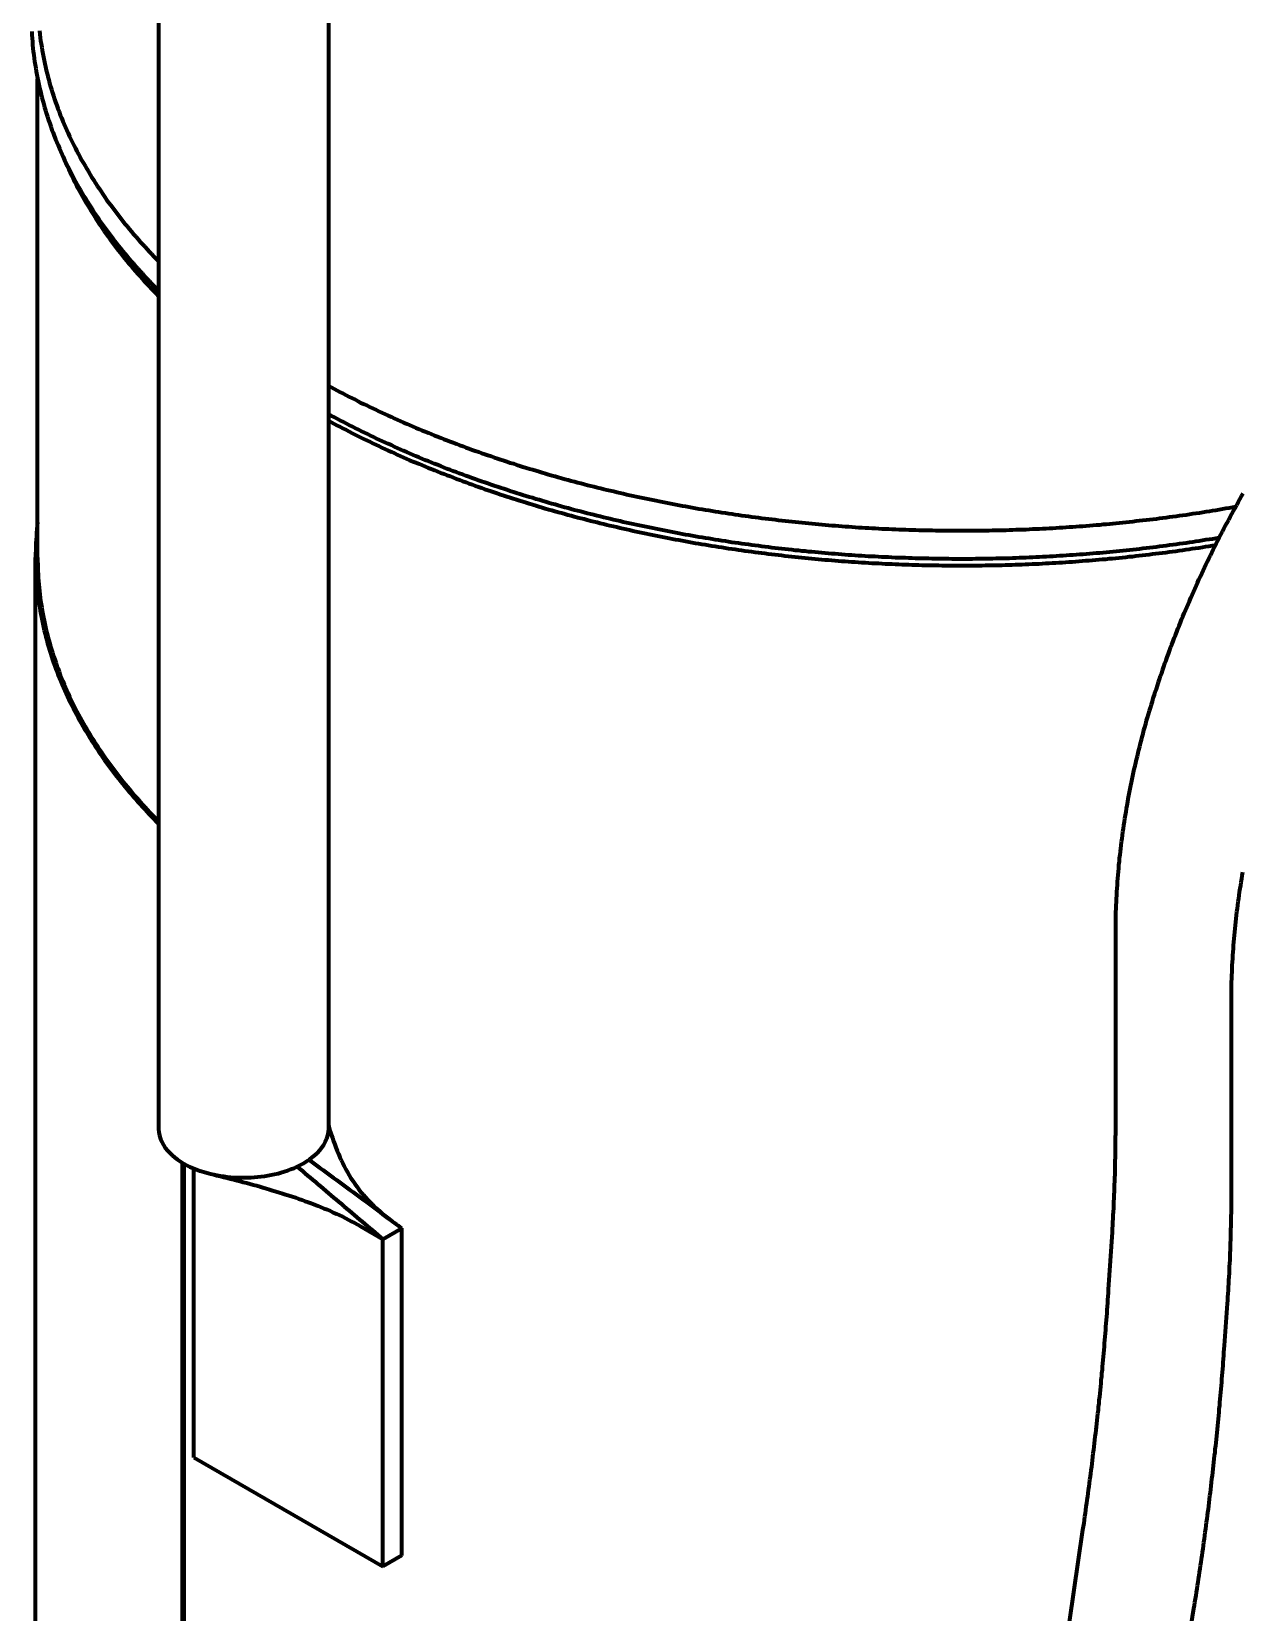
# Model space of a CAD drawing. Header units: millimetres. Extents: x 0 to 2208, y 0 to 420.
# Drawn here: x 181.02 to 190.08, y 65.46 to 77.29 of the extents above; entities that cross this region are included whole.
import ezdxf

# ---------------------------------------------------------------- set-up
doc = ezdxf.new("R2010")
doc.units = ezdxf.units.MM
doc.layers.add('01-VISIBLE', color=7, linetype='CONTINUOUS', lineweight=70)

msp = doc.modelspace()

# ---------------------------------------------------------------- linework, layer by layer
at = {"layer": '01-VISIBLE'}
for p, q in [((181.974, 85.786), (181.974, 69.083)), ((183.244, 85.786), (183.244, 69.083)), ((181.068, 73.357), (181.068, 76.939)), ((181.053, 64.767), (181.053, 73.357)), ((189.135, 69.072), (189.135, 70.557)), ((190.001, 68.609), (190.001, 70.057)), ((182.152, 62.605), (182.152, 68.829)), ((182.165, 62.61), (182.165, 68.821)), ((182.237, 66.624), (182.237, 68.786)), ((183.484, 68.353), (183.652, 68.257)), ((183.652, 68.257), (183.793, 68.338)), ((183.652, 65.807), (183.652, 68.257)), ((183.793, 65.889), (183.793, 68.338)), ((189.082, 67.879), (189.11, 68.31)), ((189.949, 67.462), (189.971, 67.774)), ((182.237, 66.624), (183.652, 65.807)), ((188.613, 64.198), (188.89, 66.081)), ((183.793, 65.889), (183.652, 65.807)), ((189.436, 63.713), (189.72, 65.492))]:
    msp.add_line(p, q, dxfattribs=at)
for points in [[(181.024, 77.293), (181.025, 77.268), (181.027, 77.243), (181.029, 77.218), (181.031, 77.193), (181.033, 77.168), (181.036, 77.143), (181.039, 77.119), (181.042, 77.094), (181.046, 77.069), (181.05, 77.044), (181.054, 77.019), (181.058, 76.995), (181.062, 76.97), (181.067, 76.945), (181.072, 76.921), (181.077, 76.896), (181.083, 76.872), (181.089, 76.847), (181.095, 76.823), (181.101, 76.799), (181.107, 76.774), (181.114, 76.75), (181.121, 76.726), (181.128, 76.702), (181.135, 76.678), (181.143, 76.654), (181.151, 76.63), (181.159, 76.606), (181.167, 76.583), (181.176, 76.559), (181.185, 76.536), (181.193, 76.512), (181.203, 76.489), (181.212, 76.466), (181.222, 76.442), (181.231, 76.419), (181.241, 76.396), (181.252, 76.373), (181.262, 76.351), (181.273, 76.328), (181.283, 76.305), (181.294, 76.283), (181.306, 76.26), (181.317, 76.238), (181.329, 76.215), (181.34, 76.193), (181.352, 76.171), (181.364, 76.149), (181.377, 76.127), (181.389, 76.106), (181.402, 76.084), (181.415, 76.062), (181.428, 76.041), (181.441, 76.02), (181.454, 75.998), (181.468, 75.977), (181.481, 75.956), (181.495, 75.935), (181.509, 75.914), (181.523, 75.894), (181.537, 75.873), (181.552, 75.852), (181.566, 75.832), (181.581, 75.812), (181.596, 75.791), (181.611, 75.771), (181.626, 75.751), (181.641, 75.731), (181.657, 75.712), (181.672, 75.692), (181.688, 75.672), (181.704, 75.653), (181.72, 75.633), (181.736, 75.614), (181.752, 75.595), (181.768, 75.576), (181.785, 75.557), (181.802, 75.538), (181.818, 75.52), (181.835, 75.501), (181.852, 75.482), (181.869, 75.464), (181.886, 75.446), (181.903, 75.427), (181.921, 75.409), (181.938, 75.391), (181.956, 75.373), (181.974, 75.356)], [(181.082, 77.3), (181.085, 77.275), (181.088, 77.25), (181.091, 77.225), (181.095, 77.201), (181.099, 77.176), (181.103, 77.151), (181.107, 77.127), (181.112, 77.102), (181.117, 77.077), (181.122, 77.053), (181.127, 77.029), (181.133, 77.004), (181.139, 76.98), (181.145, 76.956), (181.152, 76.931), (181.158, 76.907), (181.165, 76.883), (181.172, 76.859), (181.18, 76.835), (181.188, 76.812), (181.195, 76.788), (181.203, 76.764), (181.212, 76.741), (181.22, 76.717), (181.229, 76.694), (181.238, 76.67), (181.247, 76.647), (181.257, 76.624), (181.266, 76.601), (181.276, 76.578), (181.286, 76.555), (181.297, 76.532), (181.307, 76.509), (181.318, 76.487), (181.329, 76.464), (181.34, 76.442), (181.351, 76.42), (181.363, 76.397), (181.374, 76.375), (181.386, 76.353), (181.398, 76.331), (181.411, 76.309), (181.423, 76.288), (181.436, 76.266), (181.448, 76.245), (181.461, 76.223), (181.474, 76.202), (181.488, 76.181), (181.501, 76.16), (181.515, 76.139)], [(181.26, 76.355), (181.27, 76.332), (181.28, 76.308), (181.29, 76.285), (181.301, 76.262), (181.312, 76.239), (181.322, 76.216), (181.334, 76.193), (181.345, 76.17), (181.357, 76.148), (181.368, 76.125), (181.38, 76.103), (181.392, 76.081), (181.405, 76.058), (181.417, 76.036), (181.43, 76.014), (181.443, 75.992), (181.456, 75.971), (181.469, 75.949), (181.483, 75.927), (181.496, 75.906), (181.51, 75.885), (181.524, 75.863), (181.538, 75.842), (181.552, 75.821), (181.567, 75.8), (181.581, 75.78), (181.596, 75.759), (181.611, 75.738), (181.626, 75.718), (181.641, 75.697), (181.657, 75.677), (181.672, 75.657), (181.688, 75.637), (181.703, 75.617), (181.719, 75.597), (181.735, 75.578), (181.752, 75.558), (181.768, 75.539), (181.784, 75.519), (181.801, 75.5), (181.818, 75.481), (181.835, 75.462), (181.852, 75.443), (181.869, 75.424), (181.886, 75.406), (181.903, 75.387), (181.921, 75.369), (181.938, 75.35), (181.956, 75.332), (181.974, 75.314)], [(181.515, 76.139), (181.529, 76.118), (181.543, 76.097), (181.557, 76.076), (181.571, 76.055), (181.585, 76.035), (181.6, 76.014), (181.615, 75.994), (181.63, 75.974), (181.645, 75.954), (181.66, 75.934), (181.675, 75.914), (181.691, 75.894), (181.706, 75.875), (181.722, 75.855), (181.738, 75.836), (181.754, 75.816), (181.77, 75.797), (181.787, 75.778), (181.803, 75.759), (181.82, 75.74), (181.836, 75.721), (181.853, 75.703), (181.87, 75.684), (181.887, 75.666), (181.904, 75.647), (181.921, 75.629), (181.939, 75.611), (181.956, 75.593), (181.974, 75.575)], [(183.244, 74.643), (183.266, 74.631), (183.288, 74.619), (183.31, 74.608), (183.332, 74.596), (183.354, 74.584), (183.377, 74.573), (183.399, 74.561), (183.421, 74.55), (183.444, 74.539), (183.466, 74.527), (183.488, 74.516), (183.511, 74.505), (183.534, 74.494), (183.556, 74.483), (183.579, 74.473), (183.601, 74.462), (183.624, 74.451), (183.647, 74.44), (183.67, 74.43), (183.692, 74.419), (183.715, 74.409), (183.738, 74.399), (183.761, 74.389), (183.784, 74.378), (183.807, 74.368), (183.83, 74.358), (183.853, 74.348), (183.876, 74.339), (183.899, 74.329), (183.922, 74.319), (183.945, 74.309), (183.968, 74.3), (183.992, 74.29), (184.015, 74.281), (184.038, 74.271), (184.061, 74.262), (184.085, 74.253), (184.108, 74.244), (184.131, 74.235), (184.155, 74.226), (184.178, 74.217), (184.202, 74.208), (184.225, 74.199), (184.249, 74.19), (184.272, 74.182), (184.296, 74.173), (184.319, 74.164), (184.343, 74.156), (184.367, 74.148), (184.39, 74.139), (184.414, 74.131), (184.438, 74.123), (184.461, 74.115), (184.485, 74.107), (184.509, 74.099), (184.533, 74.091), (184.556, 74.083), (184.58, 74.075), (184.604, 74.067), (184.628, 74.06), (184.652, 74.052), (184.676, 74.044), (184.7, 74.037), (184.724, 74.029), (184.748, 74.022), (184.772, 74.015), (184.796, 74.008), (184.82, 74), (184.844, 73.993), (184.868, 73.986), (184.892, 73.979), (184.916, 73.972), (184.94, 73.965), (184.964, 73.959), (184.988, 73.952), (185.013, 73.945), (185.037, 73.939), (185.061, 73.932), (185.085, 73.926), (185.109, 73.919), (185.134, 73.913), (185.158, 73.907), (185.182, 73.9), (185.207, 73.894), (185.231, 73.888), (185.255, 73.882), (185.28, 73.876), (185.304, 73.87), (185.328, 73.864), (185.353, 73.858), (185.377, 73.853), (185.401, 73.847), (185.426, 73.841), (185.45, 73.836), (185.475, 73.83), (185.499, 73.825), (185.524, 73.819), (185.548, 73.814), (185.573, 73.809), (185.597, 73.803), (185.622, 73.798), (185.646, 73.793), (185.671, 73.788), (185.696, 73.783), (185.72, 73.778), (185.745, 73.773), (185.769, 73.768), (185.794, 73.764), (185.819, 73.759), (185.843, 73.754), (185.868, 73.75), (185.893, 73.745), (185.917, 73.741), (185.942, 73.736), (185.967, 73.732), (185.991, 73.727), (186.016, 73.723), (186.041, 73.719), (186.065, 73.715), (186.09, 73.711), (186.115, 73.707), (186.14, 73.703), (186.164, 73.699), (186.189, 73.695), (186.214, 73.691), (186.239, 73.687), (186.264, 73.684), (186.288, 73.68), (186.313, 73.676), (186.338, 73.673), (186.363, 73.669), (186.388, 73.666), (186.413, 73.663), (186.437, 73.659), (186.462, 73.656), (186.487, 73.653), (186.512, 73.65), (186.537, 73.647), (186.562, 73.644), (186.587, 73.641), (186.612, 73.638), (186.637, 73.635), (186.661, 73.632), (186.686, 73.629), (186.711, 73.626), (186.736, 73.624), (186.761, 73.621), (186.786, 73.619), (186.811, 73.616), (186.836, 73.614), (186.861, 73.611), (186.886, 73.609), (186.911, 73.607), (186.936, 73.604), (186.961, 73.602), (186.986, 73.6), (187.011, 73.598), (187.036, 73.596), (187.061, 73.594), (187.086, 73.592), (187.111, 73.59), (187.136, 73.589), (187.161, 73.587), (187.186, 73.585), (187.211, 73.583), (187.236, 73.582), (187.261, 73.58), (187.286, 73.579), (187.311, 73.577), (187.336, 73.576), (187.361, 73.575), (187.386, 73.573), (187.411, 73.572), (187.436, 73.571), (187.461, 73.57), (187.486, 73.569), (187.511, 73.568), (187.537, 73.567), (187.562, 73.566), (187.587, 73.565), (187.612, 73.564), (187.637, 73.564), (187.662, 73.563), (187.687, 73.562), (187.712, 73.562), (187.737, 73.561), (187.762, 73.561), (187.787, 73.56), (187.812, 73.56), (187.837, 73.559), (187.862, 73.559), (187.887, 73.559), (187.913, 73.559), (187.938, 73.559), (187.963, 73.559), (187.988, 73.559), (188.013, 73.559), (188.038, 73.559), (188.063, 73.559), (188.088, 73.559), (188.113, 73.559), (188.138, 73.56), (188.163, 73.56), (188.188, 73.56), (188.213, 73.561), (188.239, 73.561), (188.264, 73.562), (188.289, 73.563), (188.314, 73.563), (188.339, 73.564), (188.364, 73.565), (188.389, 73.566), (188.414, 73.566), (188.439, 73.567), (188.464, 73.568), (188.489, 73.569), (188.514, 73.571), (188.539, 73.572), (188.564, 73.573), (188.589, 73.574), (188.614, 73.575), (188.639, 73.577), (188.664, 73.578), (188.689, 73.58), (188.715, 73.581), (188.74, 73.583), (188.765, 73.584), (188.79, 73.586), (188.815, 73.588), (188.84, 73.59), (188.865, 73.591), (188.89, 73.593), (188.915, 73.595), (188.94, 73.597), (188.965, 73.599), (188.99, 73.601), (189.015, 73.603), (189.04, 73.606), (189.065, 73.608), (189.09, 73.61), (189.114, 73.613), (189.139, 73.615), (189.164, 73.618), (189.189, 73.62), (189.214, 73.623), (189.239, 73.625), (189.264, 73.628), (189.289, 73.631), (189.314, 73.634), (189.339, 73.636), (189.364, 73.639), (189.389, 73.642), (189.414, 73.645), (189.439, 73.648), (189.463, 73.651), (189.488, 73.655), (189.513, 73.658), (189.538, 73.661), (189.563, 73.665), (189.588, 73.668), (189.613, 73.671), (189.637, 73.675), (189.662, 73.678), (189.687, 73.682), (189.712, 73.686), (189.737, 73.689), (189.761, 73.693), (189.786, 73.697), (189.811, 73.701), (189.836, 73.705), (189.86, 73.709), (189.885, 73.713), (189.91, 73.717), (189.935, 73.721), (189.959, 73.726), (189.984, 73.73), (190.009, 73.734), (190.033, 73.739)], [(189.909, 73.505), (189.884, 73.501), (189.859, 73.496), (189.835, 73.492), (189.81, 73.489), (189.785, 73.485), (189.76, 73.481), (189.735, 73.477), (189.711, 73.473), (189.686, 73.47), (189.661, 73.466), (189.636, 73.462), (189.611, 73.459), (189.587, 73.455), (189.562, 73.452), (189.537, 73.449), (189.512, 73.445), (189.487, 73.442), (189.462, 73.439), (189.437, 73.436), (189.413, 73.433), (189.388, 73.43), (189.363, 73.427), (189.338, 73.424), (189.313, 73.421), (189.288, 73.418), (189.263, 73.415), (189.238, 73.413), (189.213, 73.41), (189.188, 73.408), (189.163, 73.405), (189.138, 73.403), (189.114, 73.4), (189.089, 73.398), (189.064, 73.395), (189.039, 73.393), (189.014, 73.391), (188.989, 73.389), (188.964, 73.387), (188.939, 73.385), (188.914, 73.383), (188.889, 73.381), (188.864, 73.379), (188.839, 73.377), (188.814, 73.375), (188.789, 73.374), (188.764, 73.372), (188.739, 73.37), (188.714, 73.369), (188.689, 73.367), (188.664, 73.366), (188.639, 73.364), (188.614, 73.363), (188.588, 73.362), (188.563, 73.36), (188.538, 73.359), (188.513, 73.358), (188.488, 73.357), (188.463, 73.356), (188.438, 73.355), (188.413, 73.354), (188.388, 73.353), (188.363, 73.352), (188.338, 73.351), (188.313, 73.351), (188.288, 73.35), (188.263, 73.349), (188.238, 73.349), (188.213, 73.348), (188.188, 73.348), (188.163, 73.348), (188.137, 73.347), (188.112, 73.347), (188.087, 73.347), (188.062, 73.346), (188.037, 73.346), (188.012, 73.346), (187.987, 73.346), (187.962, 73.346), (187.937, 73.346), (187.912, 73.346), (187.887, 73.347), (187.862, 73.347), (187.837, 73.347), (187.812, 73.347), (187.786, 73.348), (187.761, 73.348), (187.736, 73.349), (187.711, 73.349), (187.686, 73.35), (187.661, 73.35), (187.636, 73.351), (187.611, 73.352), (187.586, 73.353), (187.561, 73.354), (187.536, 73.354), (187.511, 73.355), (187.486, 73.356), (187.461, 73.357), (187.436, 73.359), (187.411, 73.36), (187.386, 73.361), (187.361, 73.362), (187.335, 73.364), (187.31, 73.365), (187.285, 73.366), (187.26, 73.368), (187.235, 73.369), (187.21, 73.371), (187.185, 73.373), (187.16, 73.374), (187.135, 73.376), (187.11, 73.378), (187.085, 73.38), (187.06, 73.382), (187.035, 73.384), (187.01, 73.386), (186.985, 73.388), (186.96, 73.39), (186.935, 73.392), (186.91, 73.394), (186.885, 73.397), (186.86, 73.399), (186.836, 73.401), (186.811, 73.404), (186.786, 73.406), (186.761, 73.409), (186.736, 73.411), (186.711, 73.414), (186.686, 73.417), (186.661, 73.42), (186.636, 73.422), (186.611, 73.425), (186.586, 73.428), (186.561, 73.431), (186.536, 73.434), (186.512, 73.437), (186.487, 73.441), (186.462, 73.444), (186.437, 73.447), (186.412, 73.45), (186.387, 73.454), (186.362, 73.457), (186.338, 73.461), (186.313, 73.464), (186.288, 73.468), (186.263, 73.471), (186.238, 73.475), (186.214, 73.479), (186.189, 73.483), (186.164, 73.487), (186.139, 73.49), (186.115, 73.494), (186.09, 73.499), (186.065, 73.503), (186.04, 73.507), (186.016, 73.511), (185.991, 73.515), (185.966, 73.52), (185.942, 73.524), (185.917, 73.528), (185.892, 73.533), (185.868, 73.537), (185.843, 73.542), (185.818, 73.547), (185.794, 73.551), (185.769, 73.556), (185.744, 73.561), (185.72, 73.566), (185.695, 73.571), (185.671, 73.576), (185.646, 73.581), (185.622, 73.586), (185.597, 73.591), (185.573, 73.596), (185.548, 73.602), (185.524, 73.607), (185.499, 73.612), (185.475, 73.618), (185.45, 73.623), (185.426, 73.629), (185.401, 73.635), (185.377, 73.64), (185.352, 73.646), (185.328, 73.652), (185.304, 73.658), (185.279, 73.664), (185.255, 73.67), (185.231, 73.676), (185.206, 73.682), (185.182, 73.688), (185.158, 73.694), (185.134, 73.701), (185.109, 73.707), (185.085, 73.713), (185.061, 73.72), (185.037, 73.726), (185.012, 73.733), (184.988, 73.74), (184.964, 73.746), (184.94, 73.753), (184.916, 73.76), (184.892, 73.767), (184.868, 73.774), (184.844, 73.781), (184.82, 73.788), (184.796, 73.795), (184.772, 73.803), (184.748, 73.81), (184.724, 73.817), (184.7, 73.825), (184.676, 73.832), (184.652, 73.84), (184.628, 73.847), (184.604, 73.855), (184.58, 73.863), (184.556, 73.871), (184.533, 73.878), (184.509, 73.886), (184.485, 73.894), (184.461, 73.902), (184.438, 73.911), (184.414, 73.919), (184.39, 73.927), (184.367, 73.935), (184.343, 73.944), (184.319, 73.952), (184.296, 73.961), (184.272, 73.969), (184.249, 73.978), (184.225, 73.987), (184.202, 73.996), (184.178, 74.004), (184.155, 74.013), (184.131, 74.022), (184.108, 74.031), (184.085, 74.041), (184.061, 74.05), (184.038, 74.059), (184.015, 74.068), (183.992, 74.078), (183.968, 74.087), (183.945, 74.097), (183.922, 74.107), (183.899, 74.116), (183.876, 74.126), (183.853, 74.136), (183.83, 74.146), (183.807, 74.156), (183.784, 74.166), (183.761, 74.176), (183.738, 74.186), (183.715, 74.197), (183.692, 74.207), (183.67, 74.217), (183.647, 74.228), (183.624, 74.239), (183.601, 74.249), (183.579, 74.26), (183.556, 74.271), (183.534, 74.282), (183.511, 74.293), (183.489, 74.304), (183.466, 74.315), (183.444, 74.326), (183.421, 74.337), (183.399, 74.349), (183.377, 74.36), (183.354, 74.372), (183.332, 74.383), (183.31, 74.395), (183.288, 74.407), (183.266, 74.418), (183.244, 74.43)], [(183.244, 74.382), (183.266, 74.37), (183.288, 74.358), (183.31, 74.346), (183.332, 74.335), (183.354, 74.323), (183.376, 74.312), (183.399, 74.3), (183.421, 74.289), (183.443, 74.277), (183.466, 74.266), (183.488, 74.255), (183.511, 74.244), (183.533, 74.233), (183.556, 74.222), (183.579, 74.211), (183.601, 74.201), (183.624, 74.19), (183.647, 74.179), (183.669, 74.169), (183.692, 74.158), (183.715, 74.148), (183.738, 74.138), (183.761, 74.127), (183.784, 74.117), (183.807, 74.107), (183.829, 74.097), (183.852, 74.087), (183.876, 74.077), (183.899, 74.068), (183.922, 74.058), (183.945, 74.048), (183.968, 74.039), (183.991, 74.029), (184.014, 74.02), (184.038, 74.01), (184.061, 74.001), (184.084, 73.992), (184.108, 73.983), (184.131, 73.974), (184.154, 73.965), (184.178, 73.956), (184.201, 73.947), (184.225, 73.938), (184.248, 73.929), (184.272, 73.921), (184.295, 73.912), (184.319, 73.903), (184.342, 73.895), (184.366, 73.887), (184.39, 73.878), (184.413, 73.87), (184.437, 73.862), (184.461, 73.854), (184.484, 73.846), (184.508, 73.838), (184.532, 73.83), (184.556, 73.822), (184.58, 73.814), (184.603, 73.806), (184.627, 73.798), (184.651, 73.791), (184.675, 73.783), (184.699, 73.776), (184.723, 73.768), (184.747, 73.761), (184.771, 73.754), (184.795, 73.747), (184.819, 73.739), (184.843, 73.732), (184.867, 73.725), (184.891, 73.718), (184.915, 73.711), (184.939, 73.704), (184.963, 73.698), (184.987, 73.691), (185.012, 73.684), (185.036, 73.678), (185.06, 73.671), (185.084, 73.665), (185.108, 73.658), (185.133, 73.652), (185.157, 73.646), (185.181, 73.639), (185.205, 73.633), (185.23, 73.627), (185.254, 73.621), (185.278, 73.615), (185.303, 73.609), (185.327, 73.603), (185.351, 73.597), (185.376, 73.592), (185.4, 73.586), (185.425, 73.58), (185.449, 73.575), (185.474, 73.569), (185.498, 73.564), (185.523, 73.558), (185.547, 73.553), (185.572, 73.548), (185.596, 73.542), (185.621, 73.537), (185.645, 73.532), (185.67, 73.527), (185.694, 73.522), (185.719, 73.517), (185.743, 73.512), (185.768, 73.507), (185.793, 73.503), (185.817, 73.498), (185.842, 73.493), (185.866, 73.489), (185.891, 73.484), (185.916, 73.48), (185.94, 73.475), (185.965, 73.471), (185.99, 73.466), (186.014, 73.462), (186.039, 73.458), (186.064, 73.454), (186.089, 73.45), (186.113, 73.446), (186.138, 73.442), (186.163, 73.438), (186.188, 73.434), (186.212, 73.43), (186.237, 73.426), (186.262, 73.423), (186.287, 73.419), (186.312, 73.415), (186.336, 73.412), (186.361, 73.408), (186.386, 73.405), (186.411, 73.402), (186.436, 73.398), (186.461, 73.395), (186.485, 73.392), (186.51, 73.389), (186.535, 73.386), (186.56, 73.383), (186.585, 73.38), (186.61, 73.377), (186.635, 73.374), (186.66, 73.371), (186.684, 73.368), (186.709, 73.365), (186.734, 73.363), (186.759, 73.36), (186.784, 73.358), (186.809, 73.355), (186.834, 73.353), (186.859, 73.35), (186.884, 73.348), (186.909, 73.346), (186.934, 73.343), (186.959, 73.341), (186.984, 73.339), (187.009, 73.337), (187.034, 73.335), (187.059, 73.333), (187.084, 73.331), (187.109, 73.329), (187.134, 73.327), (187.159, 73.326), (187.184, 73.324), (187.209, 73.322), (187.234, 73.321), (187.259, 73.319), (187.284, 73.318), (187.309, 73.316), (187.334, 73.315), (187.359, 73.314), (187.384, 73.312), (187.409, 73.311), (187.434, 73.31), (187.459, 73.309), (187.484, 73.308), (187.509, 73.307), (187.534, 73.306), (187.559, 73.305), (187.584, 73.304), (187.609, 73.303), (187.634, 73.302), (187.659, 73.302), (187.684, 73.301), (187.71, 73.3), (187.735, 73.3), (187.76, 73.299), (187.785, 73.299), (187.81, 73.299), (187.835, 73.298), (187.86, 73.298), (187.885, 73.298), (187.91, 73.298), (187.935, 73.297), (187.96, 73.297), (187.985, 73.297), (188.01, 73.297), (188.035, 73.297), (188.06, 73.298), (188.085, 73.298), (188.111, 73.298), (188.136, 73.298), (188.161, 73.299), (188.186, 73.299), (188.211, 73.3), (188.236, 73.3), (188.261, 73.301), (188.286, 73.301), (188.311, 73.302), (188.336, 73.303), (188.361, 73.303), (188.386, 73.304), (188.411, 73.305), (188.436, 73.306), (188.461, 73.307), (188.486, 73.308), (188.511, 73.309), (188.536, 73.31), (188.561, 73.311), (188.586, 73.313), (188.611, 73.314), (188.637, 73.315), (188.662, 73.317), (188.687, 73.318), (188.712, 73.32), (188.737, 73.321), (188.762, 73.323), (188.787, 73.325), (188.812, 73.326), (188.837, 73.328), (188.862, 73.33), (188.887, 73.332), (188.912, 73.334), (188.937, 73.336), (188.962, 73.338), (188.987, 73.34), (189.012, 73.342), (189.036, 73.344), (189.061, 73.346), (189.086, 73.349), (189.111, 73.351), (189.136, 73.353), (189.161, 73.356), (189.186, 73.358), (189.211, 73.361), (189.236, 73.364), (189.261, 73.366), (189.286, 73.369), (189.311, 73.372), (189.336, 73.375), (189.361, 73.378), (189.385, 73.381), (189.41, 73.384), (189.435, 73.387), (189.46, 73.39), (189.485, 73.393), (189.51, 73.396), (189.535, 73.399), (189.559, 73.403), (189.584, 73.406), (189.609, 73.41), (189.634, 73.413), (189.659, 73.417), (189.684, 73.42), (189.708, 73.424), (189.733, 73.428), (189.758, 73.431), (189.783, 73.435), (189.807, 73.439), (189.832, 73.443), (189.857, 73.447), (189.882, 73.451)], [(189.135, 70.557), (189.135, 70.582), (189.135, 70.607), (189.135, 70.632), (189.136, 70.657), (189.136, 70.682), (189.137, 70.707), (189.138, 70.732), (189.139, 70.757), (189.14, 70.782), (189.141, 70.807), (189.142, 70.832), (189.144, 70.857), (189.145, 70.882), (189.147, 70.907), (189.149, 70.932), (189.15, 70.957), (189.152, 70.982), (189.155, 71.007), (189.157, 71.032), (189.159, 71.057), (189.162, 71.082), (189.164, 71.107), (189.167, 71.132), (189.17, 71.157), (189.173, 71.181), (189.176, 71.206), (189.179, 71.231), (189.182, 71.256), (189.185, 71.281), (189.189, 71.305), (189.192, 71.33), (189.196, 71.355), (189.2, 71.38), (189.204, 71.404), (189.208, 71.429), (189.212, 71.454), (189.216, 71.479), (189.22, 71.503), (189.225, 71.528), (189.229, 71.552), (189.234, 71.577), (189.239, 71.602), (189.243, 71.626), (189.248, 71.651), (189.253, 71.675), (189.258, 71.7), (189.264, 71.724), (189.269, 71.749), (189.274, 71.773), (189.28, 71.798), (189.285, 71.822), (189.291, 71.846), (189.297, 71.871), (189.303, 71.895), (189.309, 71.919), (189.315, 71.944), (189.321, 71.968), (189.327, 71.992), (189.333, 72.016), (189.34, 72.04), (189.346, 72.065), (189.353, 72.089), (189.36, 72.113), (189.366, 72.137), (189.373, 72.161), (189.38, 72.185), (189.387, 72.209), (189.394, 72.233), (189.402, 72.257), (189.409, 72.281), (189.416, 72.305), (189.424, 72.329), (189.431, 72.353), (189.439, 72.376), (189.447, 72.4), (189.455, 72.424), (189.462, 72.448), (189.47, 72.472), (189.479, 72.495), (189.487, 72.519), (189.495, 72.543), (189.503, 72.566), (189.512, 72.59), (189.52, 72.613), (189.529, 72.637), (189.537, 72.66), (189.546, 72.684), (189.555, 72.707), (189.564, 72.731), (189.573, 72.754), (189.582, 72.777), (189.591, 72.801), (189.6, 72.824), (189.609, 72.847), (189.619, 72.87), (189.628, 72.894), (189.637, 72.917), (189.647, 72.94), (189.657, 72.963), (189.666, 72.986), (189.676, 73.009), (189.686, 73.032), (189.696, 73.055), (189.706, 73.078), (189.716, 73.101), (189.726, 73.124), (189.737, 73.146), (189.747, 73.169), (189.757, 73.192), (189.768, 73.215), (189.778, 73.237), (189.789, 73.26), (189.799, 73.283), (189.81, 73.305), (189.821, 73.328), (189.832, 73.351), (189.843, 73.373), (189.854, 73.395), (189.865, 73.418), (189.876, 73.44), (189.887, 73.463), (189.899, 73.485), (189.91, 73.507), (189.922, 73.53), (189.933, 73.552), (189.945, 73.574), (189.956, 73.596), (189.968, 73.618), (189.98, 73.64), (189.992, 73.662), (190.004, 73.684), (190.016, 73.706), (190.028, 73.728), (190.04, 73.75), (190.052, 73.772), (190.064, 73.794), (190.077, 73.816), (190.089, 73.837)], [(181.068, 73.62), (181.065, 73.594), (181.063, 73.568), (181.061, 73.542), (181.059, 73.515), (181.057, 73.489), (181.056, 73.463), (181.055, 73.436), (181.054, 73.41), (181.053, 73.384), (181.053, 73.357)], [(181.053, 73.357), (181.053, 73.332), (181.054, 73.307), (181.055, 73.282), (181.055, 73.257), (181.057, 73.232), (181.058, 73.207), (181.06, 73.182), (181.062, 73.157), (181.064, 73.132), (181.067, 73.108), (181.07, 73.083), (181.073, 73.058), (181.076, 73.033), (181.08, 73.008), (181.084, 72.984), (181.088, 72.959), (181.092, 72.934), (181.097, 72.91), (181.102, 72.885), (181.107, 72.861), (181.112, 72.836), (181.118, 72.812), (181.124, 72.787), (181.13, 72.763), (181.137, 72.739), (181.143, 72.715), (181.15, 72.691), (181.157, 72.667), (181.165, 72.643), (181.172, 72.619), (181.18, 72.595), (181.188, 72.572), (181.197, 72.548), (181.205, 72.525), (181.214, 72.501), (181.223, 72.478), (181.232, 72.455), (181.242, 72.431), (181.251, 72.408), (181.261, 72.385), (181.271, 72.362), (181.281, 72.339), (181.292, 72.317), (181.303, 72.294), (181.313, 72.272), (181.325, 72.249), (181.336, 72.227), (181.347, 72.205), (181.359, 72.182), (181.371, 72.16), (181.383, 72.138), (181.395, 72.117), (181.407, 72.095), (181.42, 72.073), (181.433, 72.052), (181.446, 72.03), (181.459, 72.009), (181.472, 71.988), (181.486, 71.967), (181.499, 71.946), (181.513, 71.925), (181.527, 71.904), (181.541, 71.883), (181.555, 71.863), (181.57, 71.842), (181.584, 71.822), (181.599, 71.802), (181.614, 71.781), (181.629, 71.761), (181.644, 71.741), (181.659, 71.722), (181.675, 71.702), (181.69, 71.682), (181.706, 71.663), (181.722, 71.643), (181.738, 71.624), (181.754, 71.605), (181.77, 71.586), (181.786, 71.567), (181.803, 71.548), (181.819, 71.529), (181.836, 71.511), (181.853, 71.492), (181.87, 71.474), (181.887, 71.455), (181.904, 71.437), (181.921, 71.419), (181.938, 71.401), (181.956, 71.383), (181.974, 71.365)], [(181.068, 73.357), (181.068, 73.332), (181.069, 73.307), (181.07, 73.282), (181.07, 73.257), (181.072, 73.232), (181.073, 73.207), (181.075, 73.182), (181.077, 73.157), (181.079, 73.132), (181.082, 73.107), (181.085, 73.082), (181.088, 73.058), (181.091, 73.033), (181.095, 73.008), (181.099, 72.983), (181.103, 72.959), (181.107, 72.934), (181.112, 72.909), (181.117, 72.885), (181.122, 72.86), (181.128, 72.836), (181.133, 72.811), (181.139, 72.787), (181.145, 72.763), (181.152, 72.739), (181.159, 72.714), (181.165, 72.69), (181.173, 72.666), (181.18, 72.643), (181.188, 72.619), (181.196, 72.595), (181.204, 72.571), (181.212, 72.548), (181.221, 72.524), (181.229, 72.501), (181.238, 72.477), (181.248, 72.454), (181.257, 72.431), (181.267, 72.408), (181.277, 72.385), (181.287, 72.362), (181.297, 72.339), (181.308, 72.316), (181.318, 72.294), (181.329, 72.271), (181.34, 72.249), (181.352, 72.226), (181.363, 72.204), (181.375, 72.182), (181.387, 72.16), (181.399, 72.138), (181.411, 72.116), (181.424, 72.094), (181.436, 72.073), (181.449, 72.051), (181.462, 72.03), (181.475, 72.008), (181.488, 71.987), (181.502, 71.966), (181.516, 71.945), (181.529, 71.924), (181.543, 71.903), (181.557, 71.883), (181.572, 71.862), (181.586, 71.842), (181.601, 71.821), (181.616, 71.801), (181.63, 71.781), (181.645, 71.761), (181.661, 71.741), (181.676, 71.721), (181.691, 71.701), (181.707, 71.682), (181.723, 71.662), (181.739, 71.643), (181.755, 71.624), (181.771, 71.604), (181.787, 71.585), (181.803, 71.566), (181.82, 71.548), (181.836, 71.529), (181.853, 71.51), (181.87, 71.492), (181.887, 71.473), (181.904, 71.455), (181.921, 71.437), (181.939, 71.419), (181.956, 71.401), (181.974, 71.383)], [(190.001, 70.057), (190.001, 70.082), (190.001, 70.107), (190.001, 70.132), (190.002, 70.157), (190.002, 70.182), (190.003, 70.207), (190.004, 70.232), (190.005, 70.257), (190.006, 70.282), (190.007, 70.307), (190.008, 70.332), (190.01, 70.357), (190.011, 70.382), (190.013, 70.407), (190.015, 70.432), (190.017, 70.457), (190.019, 70.482), (190.021, 70.507), (190.023, 70.532), (190.025, 70.557), (190.028, 70.582), (190.03, 70.607), (190.033, 70.632), (190.036, 70.656), (190.039, 70.681), (190.042, 70.706), (190.045, 70.731), (190.048, 70.756), (190.052, 70.781), (190.055, 70.805), (190.059, 70.83), (190.062, 70.855), (190.066, 70.88), (190.07, 70.904), (190.074, 70.929), (190.078, 70.954), (190.082, 70.978), (190.087, 71.003)], [(181.974, 69.083), (181.975, 69.058), (181.98, 69.033), (181.987, 69.008), (181.997, 68.984), (182.01, 68.962), (182.024, 68.94), (182.04, 68.92), (182.057, 68.902), (182.076, 68.884), (182.096, 68.867), (182.116, 68.852), (182.138, 68.838), (182.16, 68.824)], [(183.244, 69.083), (183.242, 69.058), (183.237, 69.032), (183.23, 69.008), (183.22, 68.984), (183.207, 68.961), (183.193, 68.94), (183.177, 68.92), (183.159, 68.901), (183.141, 68.883), (183.121, 68.867), (183.1, 68.851)], [(183.244, 69.112), (183.251, 69.088), (183.258, 69.063), (183.266, 69.039), (183.274, 69.015), (183.282, 68.99), (183.291, 68.966), (183.3, 68.942), (183.309, 68.918), (183.319, 68.895), (183.329, 68.871), (183.34, 68.848), (183.351, 68.825), (183.362, 68.802), (183.374, 68.779), (183.387, 68.757), (183.4, 68.735), (183.413, 68.713), (183.427, 68.692), (183.441, 68.671), (183.456, 68.65), (183.472, 68.629), (183.488, 68.609), (183.504, 68.59), (183.521, 68.57), (183.538, 68.551), (183.556, 68.533), (183.574, 68.515), (183.592, 68.497), (183.611, 68.48), (183.631, 68.463), (183.65, 68.447), (183.67, 68.43), (183.69, 68.415), (183.711, 68.399)], [(189.11, 68.31), (189.111, 68.336), (189.113, 68.361), (189.114, 68.386), (189.116, 68.412), (189.117, 68.437), (189.118, 68.463), (189.12, 68.488), (189.121, 68.513), (189.122, 68.539), (189.123, 68.564), (189.124, 68.589), (189.125, 68.615), (189.126, 68.64), (189.127, 68.666), (189.128, 68.691), (189.129, 68.716), (189.13, 68.742), (189.13, 68.767), (189.131, 68.793), (189.132, 68.818), (189.132, 68.843), (189.133, 68.869), (189.133, 68.894), (189.134, 68.92), (189.134, 68.945), (189.134, 68.97), (189.134, 68.996), (189.134, 69.021), (189.135, 69.047), (189.135, 69.072)], [(183.011, 68.8), (183.026, 68.807), (183.041, 68.815), (183.056, 68.824), (183.071, 68.832), (183.086, 68.842), (183.1, 68.851)], [(183.1, 68.851), (183.12, 68.836), (183.141, 68.821), (183.161, 68.806), (183.181, 68.791), (183.202, 68.776), (183.222, 68.761), (183.243, 68.746), (183.263, 68.731), (183.283, 68.716), (183.304, 68.701), (183.324, 68.686), (183.344, 68.671), (183.365, 68.655), (183.385, 68.64), (183.405, 68.625), (183.426, 68.61), (183.446, 68.595), (183.466, 68.58), (183.487, 68.565), (183.507, 68.55), (183.528, 68.535), (183.548, 68.52), (183.568, 68.505), (183.589, 68.49), (183.609, 68.475), (183.629, 68.46), (183.65, 68.444), (183.67, 68.429), (183.69, 68.414), (183.711, 68.399)], [(182.16, 68.824), (182.183, 68.811), (182.208, 68.799), (182.232, 68.788), (182.258, 68.778), (182.283, 68.769), (182.309, 68.76), (182.335, 68.753), (182.361, 68.746)], [(182.361, 68.746), (182.386, 68.74), (182.411, 68.735), (182.436, 68.731), (182.461, 68.727), (182.487, 68.724), (182.512, 68.721), (182.538, 68.719), (182.563, 68.718), (182.589, 68.717), (182.614, 68.717), (182.64, 68.717), (182.665, 68.718), (182.691, 68.72), (182.716, 68.722), (182.741, 68.725), (182.767, 68.728), (182.792, 68.732), (182.817, 68.737), (182.842, 68.743), (182.867, 68.749), (182.891, 68.755), (182.916, 68.763), (182.94, 68.771), (182.964, 68.78), (182.987, 68.789), (183.011, 68.8)], [(182.361, 68.746), (182.386, 68.74), (182.41, 68.734), (182.435, 68.728), (182.46, 68.721), (182.484, 68.715), (182.509, 68.709), (182.534, 68.703), (182.558, 68.696), (182.583, 68.69), (182.607, 68.683), (182.632, 68.677), (182.656, 68.67), (182.681, 68.663), (182.705, 68.657), (182.73, 68.65), (182.754, 68.643), (182.779, 68.636), (182.803, 68.629), (182.827, 68.621), (182.852, 68.614), (182.876, 68.607), (182.9, 68.599), (182.924, 68.591), (182.948, 68.584), (182.973, 68.576), (182.997, 68.568), (183.021, 68.559), (183.045, 68.551), (183.069, 68.542), (183.092, 68.534), (183.116, 68.525), (183.14, 68.516), (183.164, 68.507), (183.187, 68.497), (183.211, 68.487), (183.234, 68.478), (183.257, 68.468), (183.281, 68.457), (183.304, 68.447), (183.327, 68.436), (183.35, 68.425), (183.372, 68.414), (183.395, 68.402), (183.418, 68.39), (183.44, 68.378), (183.462, 68.366), (183.484, 68.353)], [(183.011, 68.8), (183.03, 68.783), (183.05, 68.767), (183.069, 68.75), (183.088, 68.734), (183.108, 68.717), (183.127, 68.701), (183.147, 68.685), (183.166, 68.668), (183.185, 68.652), (183.205, 68.635), (183.224, 68.619), (183.244, 68.602), (183.263, 68.586), (183.283, 68.569), (183.302, 68.553), (183.321, 68.536), (183.341, 68.52), (183.36, 68.504), (183.38, 68.487), (183.399, 68.471), (183.419, 68.454), (183.438, 68.438), (183.457, 68.421), (183.477, 68.405), (183.496, 68.388), (183.516, 68.372), (183.535, 68.356), (183.554, 68.339), (183.574, 68.323), (183.593, 68.306), (183.613, 68.29), (183.632, 68.273), (183.652, 68.257)], [(189.971, 67.774), (189.973, 67.799), (189.974, 67.824), (189.976, 67.85), (189.978, 67.875), (189.979, 67.9), (189.981, 67.926), (189.982, 67.951), (189.983, 67.976), (189.985, 68.001), (189.986, 68.027), (189.987, 68.052), (189.988, 68.077), (189.99, 68.103), (189.991, 68.128), (189.992, 68.153), (189.993, 68.179), (189.994, 68.204), (189.994, 68.229), (189.995, 68.255), (189.996, 68.28), (189.997, 68.305), (189.997, 68.33), (189.998, 68.356), (189.998, 68.381), (189.999, 68.406), (189.999, 68.432), (190, 68.457), (190, 68.482), (190, 68.508), (190.001, 68.533), (190.001, 68.558), (190.001, 68.584), (190.001, 68.609)], [(183.711, 68.399), (183.724, 68.389), (183.738, 68.379), (183.752, 68.369), (183.766, 68.359), (183.779, 68.349), (183.793, 68.338)], [(188.89, 66.081), (188.894, 66.106), (188.898, 66.131), (188.901, 66.156), (188.905, 66.181), (188.908, 66.206), (188.912, 66.231), (188.915, 66.256), (188.919, 66.28), (188.922, 66.305), (188.926, 66.33), (188.929, 66.355), (188.932, 66.38), (188.936, 66.405), (188.939, 66.43), (188.942, 66.455), (188.945, 66.48), (188.949, 66.504), (188.952, 66.529), (188.955, 66.554), (188.958, 66.579), (188.961, 66.604), (188.964, 66.629), (188.967, 66.654), (188.97, 66.679), (188.973, 66.704), (188.976, 66.729), (188.979, 66.754), (188.982, 66.779), (188.985, 66.804), (188.988, 66.829), (188.991, 66.853), (188.994, 66.878), (188.996, 66.903), (188.999, 66.928), (189.002, 66.953), (189.005, 66.978), (189.007, 67.003), (189.01, 67.028), (189.012, 67.053), (189.015, 67.078), (189.018, 67.103), (189.02, 67.128), (189.023, 67.153), (189.025, 67.178), (189.027, 67.203), (189.03, 67.228), (189.032, 67.253), (189.035, 67.278), (189.037, 67.303), (189.039, 67.328), (189.041, 67.353), (189.044, 67.378), (189.046, 67.403), (189.048, 67.428), (189.05, 67.453), (189.052, 67.478), (189.054, 67.503), (189.056, 67.528), (189.058, 67.553), (189.06, 67.578), (189.062, 67.604), (189.064, 67.629), (189.066, 67.654), (189.068, 67.679), (189.07, 67.704), (189.072, 67.729), (189.073, 67.754), (189.075, 67.779), (189.077, 67.804), (189.079, 67.829), (189.08, 67.854), (189.082, 67.879)], [(189.72, 65.492), (189.724, 65.516), (189.728, 65.541), (189.732, 65.566), (189.736, 65.591), (189.74, 65.616), (189.744, 65.64), (189.748, 65.665), (189.751, 65.69), (189.755, 65.715), (189.759, 65.74), (189.762, 65.765), (189.766, 65.789), (189.77, 65.814), (189.773, 65.839), (189.777, 65.864), (189.781, 65.889), (189.784, 65.914), (189.788, 65.939), (189.791, 65.964), (189.795, 65.988), (189.798, 66.013), (189.801, 66.038), (189.805, 66.063), (189.808, 66.088), (189.811, 66.113), (189.815, 66.138), (189.818, 66.163), (189.821, 66.188), (189.824, 66.212), (189.828, 66.237), (189.831, 66.262), (189.834, 66.287), (189.837, 66.312), (189.84, 66.337), (189.843, 66.362), (189.846, 66.387), (189.849, 66.412), (189.852, 66.437), (189.855, 66.462), (189.858, 66.487), (189.861, 66.512), (189.864, 66.537), (189.867, 66.562), (189.869, 66.587), (189.872, 66.612), (189.875, 66.637), (189.878, 66.661), (189.88, 66.686), (189.883, 66.711), (189.886, 66.736), (189.888, 66.761), (189.891, 66.786), (189.893, 66.811), (189.896, 66.836), (189.898, 66.861), (189.901, 66.886), (189.903, 66.911), (189.906, 66.936), (189.908, 66.961), (189.91, 66.986), (189.913, 67.011), (189.915, 67.036), (189.917, 67.061), (189.919, 67.086), (189.921, 67.111), (189.924, 67.137), (189.926, 67.162), (189.928, 67.187), (189.93, 67.212), (189.932, 67.237), (189.934, 67.262), (189.936, 67.287), (189.938, 67.312), (189.94, 67.337), (189.942, 67.362), (189.944, 67.387), (189.945, 67.412), (189.947, 67.437), (189.949, 67.462)]]:
    msp.add_lwpolyline(points, dxfattribs=at)

doc.saveas('drawing.dxf')
